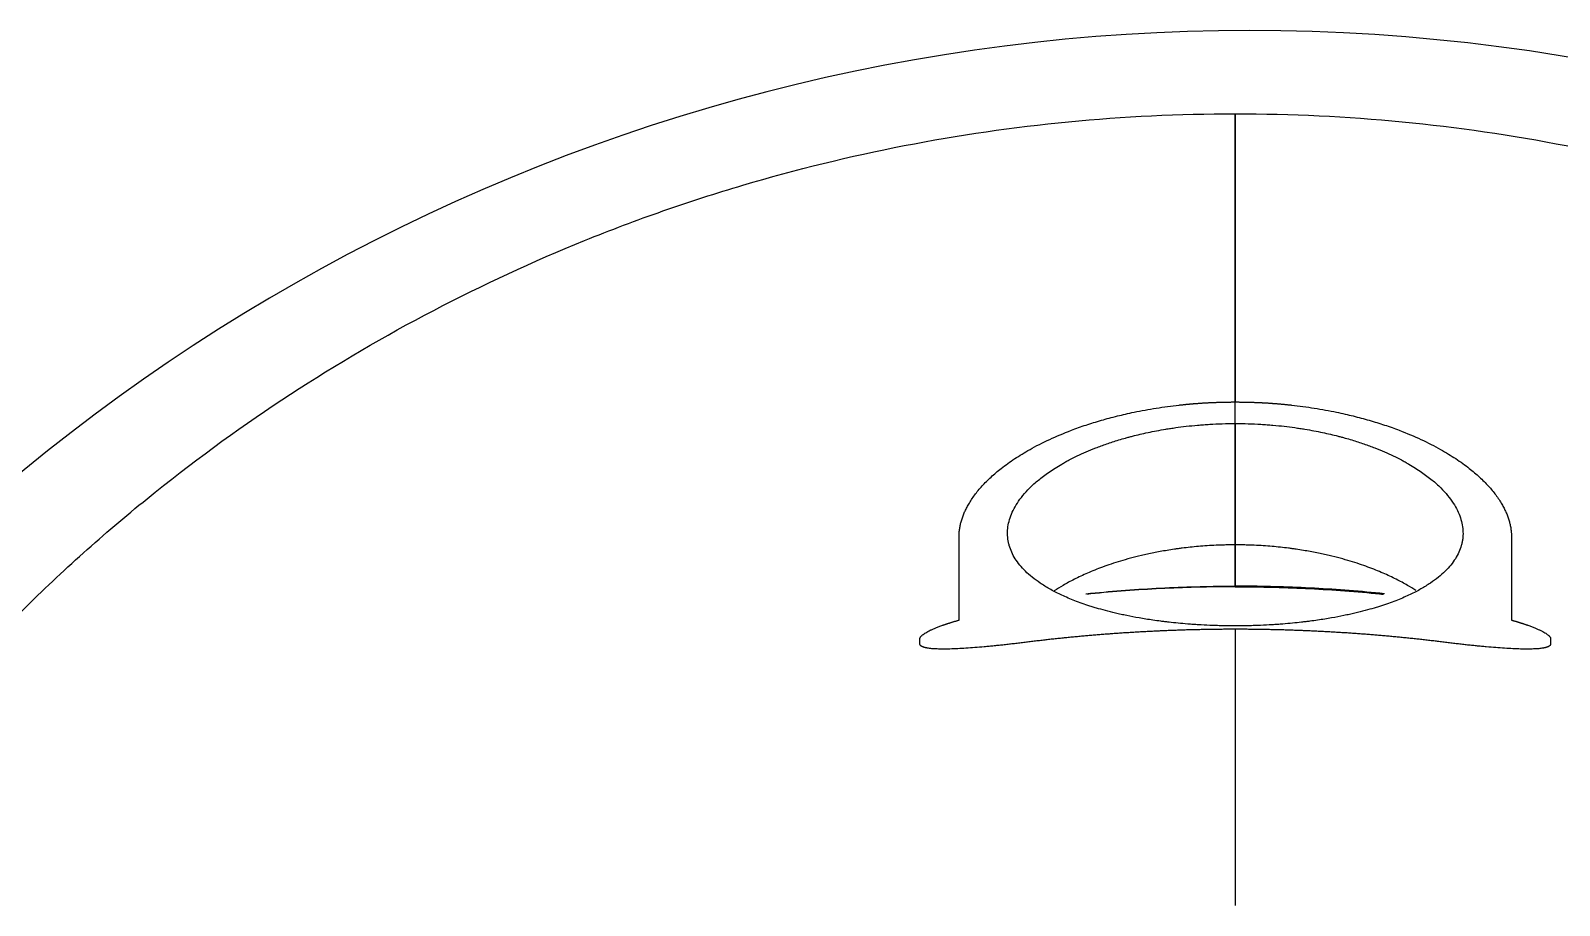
# Model space of a CAD drawing. Extents: x 1488 to 2842, y 0 to 992.
# Drawn here: x 1785.1 to 1806.92, y 889.15 to 901.63 of the extents above; entities that cross this region are included whole.
import ezdxf

# ---------------------------------------------------------------- set-up
doc = ezdxf.new("R2010")
doc.units = 0
doc.header["$LTSCALE"] = 10
doc.header["$MEASUREMENT"] = 0
doc.layers.add('1', color=7, linetype='CONTINUOUS')

msp = doc.modelspace()

# ---------------------------------------------------------------- linework, layer by layer
at = {"layer": '1', "color": 7, "linetype": 'Continuous', "lineweight": -3}
for p, q in [((1802.29, 896.026), (1802.29, 894.295)), ((1802.29, 894.295), (1802.29, 896.026)), ((1802.29, 894.295), (1802.29, 896.026)), ((1802.29, 893.697), (1802.29, 894.295)), ((1802.29, 894.295), (1802.29, 893.697)), ((1802.29, 894.295), (1802.29, 893.697))]:
    msp.add_line(p, q, dxfattribs=at)
for start, end in [(90, 205.0756), (332.6724, 90)]:
    msp.add_arc((1802.49, 874.134), 27.5, start, end, dxfattribs=at)
for points, knots in [([(1777.792, 876.419), (1777.799, 877.218), (1777.894, 878.807), (1778.146, 880.381), (1778.332, 881.261), (1778.353, 881.359), (1778.397, 881.554), (1778.465, 881.845), (1778.537, 882.135), (1778.69, 882.711), (1778.8, 883.092), (1779.16, 884.223), (1779.435, 884.962), (1780.058, 886.411), (1780.406, 887.122), (1780.981, 888.165), (1781.182, 888.509), (1781.498, 889.02), (1781.605, 889.188), (1781.823, 889.522), (1781.933, 889.687), (1782.496, 890.505), (1782.976, 891.133), (1783.993, 892.339), (1784.531, 892.917), (1785.38, 893.745), (1785.815, 894.15), (1786.267, 894.54), (1786.572, 894.796), (1786.726, 894.923), (1787.506, 895.548), (1788.15, 896.014), (1789.475, 896.878), (1790.155, 897.276), (1791.554, 898.007), (1792.271, 898.339), (1793.375, 898.787), (1793.748, 898.928), (1794.503, 899.192), (1794.883, 899.314), (1796.025, 899.653), (1796.793, 899.841), (1798.342, 900.142), (1799.123, 900.256), (1800.697, 900.408), (1801.49, 900.446), (1802.29, 900.446)], [0, 0, 0, 0, 0.0625, 0.125, 0.125, 0.132812, 0.132812, 0.140625, 0.15625, 0.15625, 0.1875, 0.1875, 0.25, 0.25, 0.3125, 0.3125, 0.34375, 0.34375, 0.359375, 0.359375, 0.375, 0.375, 0.4375, 0.4375, 0.5, 0.5, 0.53125, 0.546875, 0.546875, 0.5625, 0.5625, 0.625, 0.625, 0.6875, 0.6875, 0.75, 0.75, 0.78125, 0.78125, 0.8125, 0.8125, 0.875, 0.875, 0.9375, 0.9375, 1, 1, 1, 1]), ([(1777.792, 876.419), (1777.799, 877.218), (1777.894, 878.807), (1778.146, 880.381), (1778.332, 881.261), (1778.353, 881.359), (1778.397, 881.554), (1778.465, 881.845), (1778.537, 882.135), (1778.69, 882.711), (1778.8, 883.092), (1779.16, 884.223), (1779.435, 884.962), (1780.058, 886.411), (1780.406, 887.122), (1780.981, 888.165), (1781.182, 888.509), (1781.498, 889.02), (1781.605, 889.188), (1781.823, 889.522), (1781.933, 889.687), (1782.496, 890.505), (1782.976, 891.133), (1783.993, 892.339), (1784.531, 892.917), (1785.38, 893.745), (1785.815, 894.15), (1786.267, 894.54), (1786.572, 894.796), (1786.726, 894.923), (1787.506, 895.548), (1788.15, 896.014), (1789.475, 896.878), (1790.155, 897.276), (1791.554, 898.007), (1792.271, 898.339), (1793.375, 898.787), (1793.748, 898.928), (1794.503, 899.192), (1794.883, 899.314), (1796.025, 899.653), (1796.793, 899.841), (1798.342, 900.142), (1799.123, 900.256), (1800.697, 900.408), (1801.49, 900.446), (1802.29, 900.446)], [0, 0, 0, 0, 0.0625, 0.125, 0.125, 0.132812, 0.132812, 0.140625, 0.15625, 0.15625, 0.1875, 0.1875, 0.25, 0.25, 0.3125, 0.3125, 0.34375, 0.34375, 0.359375, 0.359375, 0.375, 0.375, 0.4375, 0.4375, 0.5, 0.5, 0.53125, 0.546875, 0.546875, 0.5625, 0.5625, 0.625, 0.625, 0.6875, 0.6875, 0.75, 0.75, 0.78125, 0.78125, 0.8125, 0.8125, 0.875, 0.875, 0.9375, 0.9375, 1, 1, 1, 1]), ([(1802.29, 900.446), (1803.09, 900.446), (1803.884, 900.408), (1805.458, 900.256), (1806.239, 900.142), (1807.788, 899.841), (1808.556, 899.653), (1809.698, 899.314), (1810.077, 899.192), (1810.833, 898.928), (1811.205, 898.787), (1812.31, 898.339), (1813.027, 898.007), (1814.426, 897.276), (1815.106, 896.878), (1816.431, 896.014), (1817.074, 895.548), (1817.855, 894.923), (1818.009, 894.796), (1818.314, 894.54), (1818.766, 894.15), (1819.201, 893.745), (1820.05, 892.917), (1820.588, 892.339), (1821.605, 891.133), (1822.084, 890.505), (1822.648, 889.687), (1822.758, 889.522), (1822.976, 889.188), (1823.083, 889.02), (1823.399, 888.509), (1823.6, 888.165), (1824.175, 887.122), (1824.523, 886.411), (1825.146, 884.962), (1825.421, 884.223), (1825.781, 883.092), (1825.891, 882.711), (1826.044, 882.135), (1826.116, 881.845), (1826.184, 881.554), (1826.228, 881.359), (1826.249, 881.261), (1826.435, 880.381), (1826.687, 878.807), (1826.782, 877.218), (1826.789, 876.419)], [0, 0, 0, 0, 0.0625, 0.0625, 0.125, 0.125, 0.1875, 0.1875, 0.21875, 0.21875, 0.25, 0.25, 0.3125, 0.3125, 0.375, 0.375, 0.4375, 0.4375, 0.453125, 0.453125, 0.46875, 0.5, 0.5, 0.5625, 0.5625, 0.625, 0.625, 0.640625, 0.640625, 0.65625, 0.65625, 0.6875, 0.6875, 0.75, 0.75, 0.8125, 0.8125, 0.84375, 0.84375, 0.859375, 0.867188, 0.867188, 0.875, 0.875, 0.9375, 1, 1, 1, 1]), ([(1798.349, 894.405), (1798.349, 894.414), (1798.349, 894.432), (1798.351, 894.46), (1798.353, 894.487), (1798.357, 894.515), (1798.361, 894.542), (1798.366, 894.57), (1798.372, 894.598), (1798.38, 894.625), (1798.388, 894.653), (1798.397, 894.681), (1798.407, 894.709), (1798.418, 894.736), (1798.429, 894.764), (1798.442, 894.792), (1798.456, 894.82), (1798.471, 894.848), (1798.506, 894.91), (1798.568, 895.005), (1798.674, 895.134), (1798.801, 895.261), (1798.953, 895.391), (1799.135, 895.522), (1799.361, 895.66), (1799.625, 895.796), (1799.899, 895.912), (1800.153, 896.004), (1800.372, 896.072), (1800.6, 896.133), (1800.811, 896.182), (1800.999, 896.219), (1801.159, 896.246), (1801.321, 896.27), (1801.438, 896.284), (1801.506, 896.292), (1801.523, 896.294), (1801.541, 896.295), (1801.558, 896.297), (1801.575, 896.299), (1801.592, 896.301), (1801.61, 896.302), (1801.627, 896.304), (1801.644, 896.305), (1801.662, 896.307), (1801.679, 896.308), (1801.696, 896.31), (1801.713, 896.311), (1801.731, 896.312), (1801.748, 896.314), (1801.766, 896.315), (1801.783, 896.316), (1801.8, 896.317), (1801.818, 896.319), (1801.835, 896.32), (1801.852, 896.321), (1801.87, 896.322), (1801.887, 896.323), (1801.905, 896.324), (1801.922, 896.325), (1801.94, 896.325), (1801.957, 896.326), (1801.975, 896.327), (1801.992, 896.328), (1802.009, 896.328), (1802.027, 896.329), (1802.044, 896.33), (1802.062, 896.33), (1802.079, 896.331), (1802.097, 896.331), (1802.115, 896.332), (1802.132, 896.332), (1802.15, 896.332), (1802.167, 896.333), (1802.185, 896.333), (1802.202, 896.333), (1802.22, 896.333), (1802.238, 896.334), (1802.255, 896.334), (1802.273, 896.334), (1802.285, 896.334), (1802.29, 896.334)], [0, 0, 0, 0, 0.015155, 0.030245, 0.04527, 0.060231, 0.075127, 0.08996, 0.104729, 0.119435, 0.134078, 0.148659, 0.163178, 0.177636, 0.192032, 0.206368, 0.220642, 0.234857, 0.249013, 0.314678, 0.377934, 0.438829, 0.497416, 0.561943, 0.622586, 0.68793, 0.747577, 0.78256, 0.815083, 0.845284, 0.873339, 0.890383, 0.906544, 0.921909, 0.936579, 0.938071, 0.939555, 0.941032, 0.942502, 0.943965, 0.945421, 0.94687, 0.948313, 0.94975, 0.95118, 0.952604, 0.954023, 0.955435, 0.956842, 0.958244, 0.959641, 0.961032, 0.962418, 0.9638, 0.965177, 0.96655, 0.967919, 0.969284, 0.970644, 0.972002, 0.973355, 0.974706, 0.976053, 0.977398, 0.978739, 0.980079, 0.981416, 0.982751, 0.984083, 0.985415, 0.986744, 0.988073, 0.9894, 0.990726, 0.992052, 0.993376, 0.994701, 0.996026, 0.99735, 0.998675, 1, 1, 1, 1]), ([(1798.349, 894.405), (1798.349, 894.414), (1798.349, 894.432), (1798.351, 894.46), (1798.353, 894.487), (1798.357, 894.515), (1798.361, 894.542), (1798.366, 894.57), (1798.372, 894.598), (1798.38, 894.625), (1798.388, 894.653), (1798.397, 894.681), (1798.407, 894.709), (1798.418, 894.736), (1798.429, 894.764), (1798.442, 894.792), (1798.456, 894.82), (1798.471, 894.848), (1798.506, 894.91), (1798.568, 895.005), (1798.674, 895.134), (1798.801, 895.261), (1798.953, 895.391), (1799.135, 895.522), (1799.361, 895.66), (1799.625, 895.796), (1799.899, 895.912), (1800.153, 896.004), (1800.372, 896.072), (1800.6, 896.133), (1800.811, 896.182), (1800.999, 896.219), (1801.159, 896.246), (1801.321, 896.27), (1801.438, 896.284), (1801.506, 896.292), (1801.523, 896.294), (1801.541, 896.295), (1801.558, 896.297), (1801.575, 896.299), (1801.592, 896.301), (1801.61, 896.302), (1801.627, 896.304), (1801.644, 896.305), (1801.662, 896.307), (1801.679, 896.308), (1801.696, 896.31), (1801.713, 896.311), (1801.731, 896.312), (1801.748, 896.314), (1801.766, 896.315), (1801.783, 896.316), (1801.8, 896.317), (1801.818, 896.319), (1801.835, 896.32), (1801.852, 896.321), (1801.87, 896.322), (1801.887, 896.323), (1801.905, 896.324), (1801.922, 896.325), (1801.94, 896.325), (1801.957, 896.326), (1801.975, 896.327), (1801.992, 896.328), (1802.009, 896.328), (1802.027, 896.329), (1802.044, 896.33), (1802.062, 896.33), (1802.079, 896.331), (1802.097, 896.331), (1802.115, 896.332), (1802.132, 896.332), (1802.15, 896.332), (1802.167, 896.333), (1802.185, 896.333), (1802.202, 896.333), (1802.22, 896.333), (1802.238, 896.334), (1802.255, 896.334), (1802.273, 896.334), (1802.285, 896.334), (1802.29, 896.334)], [0, 0, 0, 0, 0.015155, 0.030245, 0.04527, 0.060231, 0.075127, 0.08996, 0.104729, 0.119435, 0.134078, 0.148659, 0.163178, 0.177636, 0.192032, 0.206368, 0.220642, 0.234857, 0.249013, 0.314678, 0.377934, 0.438829, 0.497416, 0.561943, 0.622586, 0.68793, 0.747577, 0.78256, 0.815083, 0.845284, 0.873339, 0.890383, 0.906544, 0.921909, 0.936579, 0.938071, 0.939555, 0.941032, 0.942502, 0.943965, 0.945421, 0.94687, 0.948313, 0.94975, 0.95118, 0.952604, 0.954023, 0.955435, 0.956842, 0.958244, 0.959641, 0.961032, 0.962418, 0.9638, 0.965177, 0.96655, 0.967919, 0.969284, 0.970644, 0.972002, 0.973355, 0.974706, 0.976053, 0.977398, 0.978739, 0.980079, 0.981416, 0.982751, 0.984083, 0.985415, 0.986744, 0.988073, 0.9894, 0.990726, 0.992052, 0.993376, 0.994701, 0.996026, 0.99735, 0.998675, 1, 1, 1, 1]), ([(1802.29, 896.334), (1802.296, 896.334), (1802.308, 896.334), (1802.326, 896.334), (1802.343, 896.334), (1802.361, 896.333), (1802.378, 896.333), (1802.396, 896.333), (1802.414, 896.333), (1802.431, 896.332), (1802.449, 896.332), (1802.466, 896.332), (1802.484, 896.331), (1802.501, 896.331), (1802.519, 896.33), (1802.536, 896.33), (1802.554, 896.329), (1802.571, 896.328), (1802.589, 896.328), (1802.606, 896.327), (1802.624, 896.326), (1802.641, 896.325), (1802.659, 896.325), (1802.676, 896.324), (1802.694, 896.323), (1802.711, 896.322), (1802.728, 896.321), (1802.746, 896.32), (1802.763, 896.319), (1802.781, 896.317), (1802.798, 896.316), (1802.815, 896.315), (1802.833, 896.314), (1802.85, 896.312), (1802.867, 896.311), (1802.885, 896.31), (1802.902, 896.308), (1802.919, 896.307), (1802.937, 896.305), (1802.954, 896.304), (1802.971, 896.302), (1802.988, 896.301), (1803.006, 896.299), (1803.023, 896.297), (1803.04, 896.295), (1803.057, 896.294), (1803.075, 896.292), (1803.142, 896.284), (1803.26, 896.27), (1803.422, 896.246), (1803.582, 896.219), (1803.77, 896.182), (1803.981, 896.133), (1804.209, 896.072), (1804.428, 896.004), (1804.682, 895.912), (1804.956, 895.796), (1805.219, 895.66), (1805.446, 895.522), (1805.628, 895.391), (1805.78, 895.261), (1805.906, 895.134), (1806.013, 895.005), (1806.075, 894.91), (1806.11, 894.848), (1806.125, 894.82), (1806.139, 894.792), (1806.151, 894.764), (1806.163, 894.736), (1806.174, 894.709), (1806.184, 894.681), (1806.193, 894.653), (1806.201, 894.625), (1806.208, 894.598), (1806.215, 894.57), (1806.22, 894.542), (1806.224, 894.515), (1806.228, 894.487), (1806.23, 894.46), (1806.231, 894.432), (1806.232, 894.414), (1806.232, 894.405)], [0, 0, 0, 0, 0.001325, 0.00265, 0.003974, 0.005299, 0.006624, 0.007948, 0.009274, 0.0106, 0.011927, 0.013256, 0.014585, 0.015917, 0.017249, 0.018584, 0.019921, 0.021261, 0.022602, 0.023947, 0.025294, 0.026645, 0.027998, 0.029356, 0.030716, 0.032081, 0.03345, 0.034823, 0.0362, 0.037582, 0.038968, 0.040359, 0.041756, 0.043158, 0.044565, 0.045977, 0.047396, 0.04882, 0.05025, 0.051687, 0.05313, 0.054579, 0.056035, 0.057498, 0.058968, 0.060445, 0.061929, 0.063421, 0.078091, 0.093456, 0.109617, 0.126661, 0.154716, 0.184917, 0.21744, 0.252423, 0.31207, 0.377414, 0.438057, 0.502584, 0.561171, 0.622066, 0.685322, 0.750987, 0.765143, 0.779358, 0.793632, 0.807968, 0.822364, 0.836822, 0.851341, 0.865922, 0.880565, 0.895271, 0.91004, 0.924873, 0.939769, 0.95473, 0.969755, 0.984845, 1, 1, 1, 1]), ([(1802.29, 893.139), (1802.228, 893.139), (1802.166, 893.139), (1802.09, 893.141), (1802.075, 893.141), (1802.045, 893.142), (1802.03, 893.143), (1801.986, 893.144), (1801.957, 893.145), (1801.872, 893.149), (1801.818, 893.151), (1801.74, 893.156), (1801.714, 893.158), (1801.663, 893.161), (1801.638, 893.163), (1801.565, 893.169), (1801.519, 893.173), (1801.43, 893.182), (1801.387, 893.186), (1801.325, 893.193), (1801.305, 893.196), (1801.265, 893.2), (1801.246, 893.203), (1801.188, 893.21), (1801.152, 893.215), (1801.046, 893.231), (1800.98, 893.241), (1800.856, 893.263), (1800.797, 893.274), (1800.714, 893.292), (1800.687, 893.297), (1800.634, 893.309), (1800.608, 893.315), (1800.533, 893.333), (1800.485, 893.345), (1800.394, 893.369), (1800.351, 893.381), (1800.288, 893.4), (1800.267, 893.406), (1800.227, 893.418), (1800.208, 893.425), (1800.112, 893.456), (1800.042, 893.482), (1799.912, 893.533), (1799.852, 893.56), (1799.741, 893.613), (1799.689, 893.639), (1799.593, 893.694), (1799.549, 893.721), (1799.466, 893.777), (1799.428, 893.805), (1799.323, 893.89), (1799.264, 893.948), (1799.167, 894.067), (1799.129, 894.128), (1799.087, 894.221), (1799.069, 894.268), (1799.058, 894.316), (1799.051, 894.348), (1799.048, 894.365), (1799.038, 894.446), (1799.039, 894.512), (1799.064, 894.647), (1799.086, 894.716), (1799.155, 894.856), (1799.201, 894.927), (1799.29, 895.035), (1799.323, 895.072), (1799.397, 895.146), (1799.438, 895.183), (1799.529, 895.258), (1799.579, 895.295), (1799.689, 895.371), (1799.749, 895.41), (1799.832, 895.458), (1799.849, 895.468), (1799.884, 895.487), (1799.902, 895.497), (1799.957, 895.526), (1799.995, 895.545), (1800.116, 895.603), (1800.204, 895.641), (1800.35, 895.698), (1800.402, 895.717), (1800.51, 895.755), (1800.568, 895.773), (1800.659, 895.801), (1800.706, 895.815), (1800.756, 895.829), (1800.79, 895.838), (1800.807, 895.842), (1800.894, 895.865), (1800.967, 895.882), (1801.124, 895.915), (1801.208, 895.931), (1801.321, 895.95), (1801.344, 895.954), (1801.392, 895.961), (1801.416, 895.964), (1801.489, 895.975), (1801.54, 895.981), (1801.644, 895.993), (1801.697, 895.998), (1801.781, 896.006), (1801.809, 896.008), (1801.852, 896.011), (1801.867, 896.012), (1801.896, 896.014), (1801.911, 896.015), (1802.044, 896.023), (1802.165, 896.026), (1802.29, 896.026)], [0, 0, 0, 0, 0.007812, 0.007812, 0.009766, 0.009766, 0.011719, 0.011719, 0.015625, 0.015625, 0.023437, 0.023437, 0.027344, 0.027344, 0.03125, 0.03125, 0.039062, 0.039062, 0.046875, 0.046875, 0.050781, 0.050781, 0.054687, 0.054687, 0.0625, 0.0625, 0.078125, 0.078125, 0.09375, 0.09375, 0.101563, 0.101563, 0.109375, 0.109375, 0.125, 0.125, 0.140625, 0.140625, 0.148438, 0.148438, 0.15625, 0.15625, 0.1875, 0.1875, 0.21875, 0.21875, 0.25, 0.25, 0.28125, 0.28125, 0.3125, 0.3125, 0.375, 0.375, 0.4375, 0.4375, 0.46875, 0.484375, 0.484375, 0.5, 0.5, 0.5625, 0.5625, 0.625, 0.625, 0.6875, 0.6875, 0.71875, 0.71875, 0.75, 0.75, 0.78125, 0.78125, 0.8125, 0.8125, 0.820313, 0.820313, 0.828125, 0.828125, 0.84375, 0.84375, 0.875, 0.875, 0.890625, 0.890625, 0.90625, 0.90625, 0.914063, 0.917969, 0.917969, 0.921875, 0.921875, 0.9375, 0.9375, 0.953125, 0.953125, 0.957031, 0.957031, 0.960938, 0.960938, 0.96875, 0.96875, 0.976562, 0.976562, 0.980469, 0.980469, 0.982422, 0.982422, 0.984375, 0.984375, 1, 1, 1, 1]), ([(1802.29, 893.139), (1802.228, 893.139), (1802.166, 893.139), (1802.09, 893.141), (1802.075, 893.141), (1802.045, 893.142), (1802.03, 893.143), (1801.986, 893.144), (1801.957, 893.145), (1801.872, 893.149), (1801.818, 893.151), (1801.74, 893.156), (1801.714, 893.158), (1801.663, 893.161), (1801.638, 893.163), (1801.565, 893.169), (1801.519, 893.173), (1801.43, 893.182), (1801.387, 893.186), (1801.325, 893.193), (1801.305, 893.196), (1801.265, 893.2), (1801.246, 893.203), (1801.188, 893.21), (1801.152, 893.215), (1801.046, 893.231), (1800.98, 893.241), (1800.856, 893.263), (1800.797, 893.274), (1800.714, 893.292), (1800.687, 893.297), (1800.634, 893.309), (1800.608, 893.315), (1800.533, 893.333), (1800.485, 893.345), (1800.394, 893.369), (1800.351, 893.381), (1800.288, 893.4), (1800.267, 893.406), (1800.227, 893.418), (1800.208, 893.425), (1800.112, 893.456), (1800.042, 893.482), (1799.912, 893.533), (1799.852, 893.56), (1799.741, 893.613), (1799.689, 893.639), (1799.593, 893.694), (1799.549, 893.721), (1799.466, 893.777), (1799.428, 893.805), (1799.323, 893.89), (1799.264, 893.948), (1799.167, 894.067), (1799.129, 894.128), (1799.087, 894.221), (1799.069, 894.268), (1799.058, 894.316), (1799.051, 894.348), (1799.048, 894.365), (1799.038, 894.446), (1799.039, 894.512), (1799.064, 894.647), (1799.086, 894.716), (1799.155, 894.856), (1799.201, 894.927), (1799.29, 895.035), (1799.323, 895.072), (1799.397, 895.146), (1799.438, 895.183), (1799.529, 895.258), (1799.579, 895.295), (1799.689, 895.371), (1799.749, 895.41), (1799.832, 895.458), (1799.849, 895.468), (1799.884, 895.487), (1799.902, 895.497), (1799.957, 895.526), (1799.995, 895.545), (1800.116, 895.603), (1800.204, 895.641), (1800.35, 895.698), (1800.402, 895.717), (1800.51, 895.755), (1800.568, 895.773), (1800.659, 895.801), (1800.706, 895.815), (1800.756, 895.829), (1800.79, 895.838), (1800.807, 895.842), (1800.894, 895.865), (1800.967, 895.882), (1801.124, 895.915), (1801.208, 895.931), (1801.321, 895.95), (1801.344, 895.954), (1801.392, 895.961), (1801.416, 895.964), (1801.489, 895.975), (1801.54, 895.981), (1801.644, 895.993), (1801.697, 895.998), (1801.781, 896.006), (1801.809, 896.008), (1801.852, 896.011), (1801.867, 896.012), (1801.896, 896.014), (1801.911, 896.015), (1802.044, 896.023), (1802.165, 896.026), (1802.29, 896.026)], [0, 0, 0, 0, 0.007812, 0.007812, 0.009766, 0.009766, 0.011719, 0.011719, 0.015625, 0.015625, 0.023437, 0.023437, 0.027344, 0.027344, 0.03125, 0.03125, 0.039062, 0.039062, 0.046875, 0.046875, 0.050781, 0.050781, 0.054687, 0.054687, 0.0625, 0.0625, 0.078125, 0.078125, 0.09375, 0.09375, 0.101563, 0.101563, 0.109375, 0.109375, 0.125, 0.125, 0.140625, 0.140625, 0.148438, 0.148438, 0.15625, 0.15625, 0.1875, 0.1875, 0.21875, 0.21875, 0.25, 0.25, 0.28125, 0.28125, 0.3125, 0.3125, 0.375, 0.375, 0.4375, 0.4375, 0.46875, 0.484375, 0.484375, 0.5, 0.5, 0.5625, 0.5625, 0.625, 0.625, 0.6875, 0.6875, 0.71875, 0.71875, 0.75, 0.75, 0.78125, 0.78125, 0.8125, 0.8125, 0.820313, 0.820313, 0.828125, 0.828125, 0.84375, 0.84375, 0.875, 0.875, 0.890625, 0.890625, 0.90625, 0.90625, 0.914063, 0.917969, 0.917969, 0.921875, 0.921875, 0.9375, 0.9375, 0.953125, 0.953125, 0.957031, 0.957031, 0.960938, 0.960938, 0.96875, 0.96875, 0.976562, 0.976562, 0.980469, 0.980469, 0.982422, 0.982422, 0.984375, 0.984375, 1, 1, 1, 1]), ([(1802.29, 896.026), (1802.416, 896.026), (1802.537, 896.023), (1802.67, 896.015), (1802.685, 896.014), (1802.714, 896.012), (1802.729, 896.011), (1802.772, 896.008), (1802.8, 896.006), (1802.884, 895.998), (1802.937, 895.993), (1803.041, 895.981), (1803.092, 895.975), (1803.165, 895.964), (1803.189, 895.961), (1803.236, 895.954), (1803.259, 895.95), (1803.373, 895.931), (1803.456, 895.915), (1803.614, 895.882), (1803.687, 895.865), (1803.774, 895.842), (1803.791, 895.838), (1803.825, 895.829), (1803.874, 895.815), (1803.922, 895.801), (1804.013, 895.773), (1804.071, 895.755), (1804.179, 895.717), (1804.231, 895.698), (1804.377, 895.641), (1804.465, 895.603), (1804.585, 895.545), (1804.624, 895.526), (1804.679, 895.497), (1804.696, 895.487), (1804.731, 895.468), (1804.749, 895.458), (1804.832, 895.41), (1804.892, 895.371), (1805.002, 895.295), (1805.052, 895.258), (1805.143, 895.183), (1805.184, 895.146), (1805.258, 895.072), (1805.291, 895.035), (1805.38, 894.927), (1805.426, 894.856), (1805.494, 894.716), (1805.517, 894.647), (1805.541, 894.512), (1805.543, 894.446), (1805.533, 894.365), (1805.53, 894.348), (1805.523, 894.316), (1805.511, 894.268), (1805.494, 894.221), (1805.452, 894.128), (1805.414, 894.067), (1805.317, 893.948), (1805.258, 893.89), (1805.153, 893.805), (1805.115, 893.777), (1805.032, 893.721), (1804.988, 893.694), (1804.892, 893.639), (1804.84, 893.613), (1804.729, 893.56), (1804.669, 893.533), (1804.539, 893.482), (1804.469, 893.456), (1804.373, 893.425), (1804.353, 893.418), (1804.313, 893.406), (1804.293, 893.4), (1804.23, 893.381), (1804.187, 893.369), (1804.096, 893.345), (1804.048, 893.333), (1803.973, 893.315), (1803.947, 893.309), (1803.894, 893.297), (1803.867, 893.292), (1803.783, 893.274), (1803.725, 893.263), (1803.601, 893.241), (1803.535, 893.231), (1803.429, 893.215), (1803.392, 893.21), (1803.335, 893.203), (1803.316, 893.2), (1803.276, 893.196), (1803.256, 893.193), (1803.194, 893.186), (1803.151, 893.182), (1803.062, 893.173), (1803.016, 893.169), (1802.943, 893.163), (1802.918, 893.161), (1802.867, 893.158), (1802.841, 893.156), (1802.763, 893.151), (1802.708, 893.149), (1802.624, 893.145), (1802.595, 893.144), (1802.551, 893.143), (1802.536, 893.142), (1802.506, 893.141), (1802.49, 893.141), (1802.414, 893.139), (1802.353, 893.139), (1802.29, 893.139)], [0, 0, 0, 0, 0.015625, 0.015625, 0.017578, 0.017578, 0.019531, 0.019531, 0.023438, 0.023438, 0.03125, 0.03125, 0.039062, 0.039062, 0.042969, 0.042969, 0.046875, 0.046875, 0.0625, 0.0625, 0.078125, 0.078125, 0.082031, 0.082031, 0.085937, 0.09375, 0.09375, 0.109375, 0.109375, 0.125, 0.125, 0.15625, 0.15625, 0.171875, 0.171875, 0.179687, 0.179687, 0.1875, 0.1875, 0.21875, 0.21875, 0.25, 0.25, 0.28125, 0.28125, 0.3125, 0.3125, 0.375, 0.375, 0.4375, 0.4375, 0.5, 0.5, 0.515625, 0.515625, 0.53125, 0.5625, 0.5625, 0.625, 0.625, 0.6875, 0.6875, 0.71875, 0.71875, 0.75, 0.75, 0.78125, 0.78125, 0.8125, 0.8125, 0.84375, 0.84375, 0.851562, 0.851562, 0.859375, 0.859375, 0.875, 0.875, 0.890625, 0.890625, 0.898437, 0.898437, 0.90625, 0.90625, 0.921875, 0.921875, 0.9375, 0.9375, 0.945313, 0.945313, 0.949219, 0.949219, 0.953125, 0.953125, 0.960938, 0.960938, 0.96875, 0.96875, 0.972656, 0.972656, 0.976563, 0.976563, 0.984375, 0.984375, 0.988281, 0.988281, 0.990234, 0.990234, 0.992188, 0.992188, 1, 1, 1, 1]), ([(1802.29, 894.295), (1802.245, 894.295), (1802.177, 894.294), (1802.109, 894.292), (1802.065, 894.291), (1802.042, 894.29), (1801.931, 894.285), (1801.847, 894.279), (1801.685, 894.265), (1801.607, 894.257), (1801.513, 894.245), (1801.495, 894.243), (1801.458, 894.238), (1801.44, 894.235), (1801.387, 894.227), (1801.352, 894.222), (1801.251, 894.205), (1801.188, 894.194), (1801.096, 894.175), (1801.066, 894.169), (1801.008, 894.156), (1800.98, 894.15), (1800.897, 894.131), (1800.845, 894.117), (1800.745, 894.09), (1800.697, 894.077), (1800.56, 894.035), (1800.477, 894.007), (1800.359, 893.964), (1800.322, 893.95), (1800.25, 893.921), (1800.215, 893.906), (1800.115, 893.863), (1800.053, 893.834), (1799.966, 893.79), (1799.938, 893.775), (1799.884, 893.746), (1799.858, 893.732), (1799.788, 893.691), (1799.747, 893.666), (1799.708, 893.64)], [0, 0, 0, 0, 0.028138, 0.042207, 0.042207, 0.056276, 0.056276, 0.112552, 0.112552, 0.168829, 0.168829, 0.182898, 0.182898, 0.196967, 0.196967, 0.225105, 0.225105, 0.281381, 0.281381, 0.309519, 0.309519, 0.337657, 0.337657, 0.393934, 0.393934, 0.45021, 0.45021, 0.562762, 0.562762, 0.619038, 0.619038, 0.675315, 0.675315, 0.787867, 0.787867, 0.844143, 0.844143, 0.90042, 0.90042, 1, 1, 1, 1]), ([(1802.29, 894.295), (1802.245, 894.295), (1802.177, 894.294), (1802.109, 894.292), (1802.065, 894.291), (1802.042, 894.29), (1801.931, 894.285), (1801.847, 894.279), (1801.685, 894.265), (1801.607, 894.257), (1801.513, 894.245), (1801.495, 894.243), (1801.458, 894.238), (1801.44, 894.235), (1801.387, 894.227), (1801.352, 894.222), (1801.251, 894.205), (1801.188, 894.194), (1801.096, 894.175), (1801.066, 894.169), (1801.008, 894.156), (1800.98, 894.15), (1800.897, 894.131), (1800.845, 894.117), (1800.745, 894.09), (1800.697, 894.077), (1800.56, 894.035), (1800.477, 894.007), (1800.359, 893.964), (1800.322, 893.95), (1800.25, 893.921), (1800.215, 893.906), (1800.115, 893.863), (1800.053, 893.834), (1799.966, 893.79), (1799.938, 893.775), (1799.884, 893.746), (1799.858, 893.732), (1799.788, 893.691), (1799.747, 893.666), (1799.708, 893.64)], [0, 0, 0, 0, 0.028138, 0.042207, 0.042207, 0.056276, 0.056276, 0.112552, 0.112552, 0.168829, 0.168829, 0.182898, 0.182898, 0.196967, 0.196967, 0.225105, 0.225105, 0.281381, 0.281381, 0.309519, 0.309519, 0.337657, 0.337657, 0.393934, 0.393934, 0.45021, 0.45021, 0.562762, 0.562762, 0.619038, 0.619038, 0.675315, 0.675315, 0.787867, 0.787867, 0.844143, 0.844143, 0.90042, 0.90042, 1, 1, 1, 1]), ([(1804.865, 893.646), (1804.828, 893.669), (1804.789, 893.693), (1804.723, 893.732), (1804.697, 893.746), (1804.643, 893.775), (1804.615, 893.79), (1804.528, 893.834), (1804.466, 893.863), (1804.366, 893.906), (1804.331, 893.921), (1804.259, 893.95), (1804.221, 893.964), (1804.104, 894.007), (1804.021, 894.035), (1803.883, 894.077), (1803.836, 894.09), (1803.736, 894.117), (1803.684, 894.131), (1803.601, 894.15), (1803.573, 894.156), (1803.515, 894.169), (1803.485, 894.175), (1803.393, 894.194), (1803.329, 894.205), (1803.228, 894.222), (1803.194, 894.227), (1803.141, 894.235), (1803.123, 894.238), (1803.086, 894.243), (1803.067, 894.245), (1802.974, 894.257), (1802.896, 894.265), (1802.734, 894.279), (1802.649, 894.285), (1802.539, 894.29), (1802.516, 894.291), (1802.472, 894.292), (1802.404, 894.294), (1802.336, 894.295), (1802.29, 894.295)], [0, 0, 0, 0, 0.093382, 0.093382, 0.150045, 0.150045, 0.206709, 0.206709, 0.320036, 0.320036, 0.3767, 0.3767, 0.433363, 0.433363, 0.546691, 0.546691, 0.603354, 0.603354, 0.660018, 0.660018, 0.68835, 0.68835, 0.716682, 0.716682, 0.773345, 0.773345, 0.801677, 0.801677, 0.815843, 0.815843, 0.830009, 0.830009, 0.886673, 0.886673, 0.943336, 0.943336, 0.957502, 0.957502, 0.971668, 1, 1, 1, 1]), ([(1800.16, 893.597), (1800.203, 893.601), (1800.247, 893.606), (1800.622, 893.642), (1800.954, 893.666), (1801.454, 893.69), (1801.705, 893.699), (1801.997, 893.704), (1802.144, 893.705), (1802.217, 893.705), (1802.254, 893.705), (1802.272, 893.705), (1802.28, 893.705), (1802.285, 893.705), (1802.288, 893.705), (1802.29, 893.705)], [0, 0, 0, 0, 0.061473, 0.061473, 0.530737, 0.530737, 0.765368, 0.882684, 0.941342, 0.970671, 0.985336, 0.992668, 0.996334, 0.996334, 1, 1, 1, 1]), ([(1800.16, 893.597), (1800.203, 893.601), (1800.247, 893.606), (1800.622, 893.642), (1800.954, 893.666), (1801.454, 893.69), (1801.705, 893.699), (1801.997, 893.704), (1802.144, 893.705), (1802.217, 893.705), (1802.254, 893.705), (1802.272, 893.705), (1802.28, 893.705), (1802.285, 893.705), (1802.288, 893.705), (1802.29, 893.705)], [0, 0, 0, 0, 0.061473, 0.061473, 0.530737, 0.530737, 0.765368, 0.882684, 0.941342, 0.970671, 0.985336, 0.992668, 0.996334, 0.996334, 1, 1, 1, 1]), ([(1802.29, 893.697), (1802.285, 893.697), (1802.28, 893.697), (1802.269, 893.697), (1802.254, 893.697), (1802.217, 893.697), (1802.144, 893.697), (1801.997, 893.696), (1801.705, 893.69), (1801.12, 893.67), (1800.622, 893.634), (1800.251, 893.598), (1800.212, 893.594), (1800.173, 893.59)], [0, 0, 0, 0, 0.007377, 0.007377, 0.014754, 0.029509, 0.059018, 0.118036, 0.236072, 0.472144, 0.944287, 0.944287, 1, 1, 1, 1]), ([(1802.29, 893.697), (1802.285, 893.697), (1802.28, 893.697), (1802.269, 893.697), (1802.254, 893.697), (1802.217, 893.697), (1802.144, 893.697), (1801.997, 893.696), (1801.705, 893.69), (1801.12, 893.67), (1800.622, 893.634), (1800.251, 893.598), (1800.212, 893.594), (1800.173, 893.59)], [0, 0, 0, 0, 0.007377, 0.007377, 0.014754, 0.029509, 0.059018, 0.118036, 0.236072, 0.472144, 0.944287, 0.944287, 1, 1, 1, 1]), ([(1804.419, 893.597), (1804.376, 893.601), (1804.333, 893.606), (1803.959, 893.642), (1803.627, 893.666), (1803.127, 893.69), (1802.876, 893.699), (1802.584, 893.704), (1802.437, 893.705), (1802.364, 893.705), (1802.327, 893.705), (1802.309, 893.705), (1802.301, 893.705), (1802.296, 893.705), (1802.293, 893.705), (1802.29, 893.705)], [0, 0, 0, 0, 0.060592, 0.060592, 0.530296, 0.530296, 0.765148, 0.882574, 0.941287, 0.970644, 0.985322, 0.992661, 0.99633, 0.99633, 1, 1, 1, 1]), ([(1802.29, 893.697), (1802.296, 893.697), (1802.301, 893.697), (1802.311, 893.697), (1802.327, 893.697), (1802.364, 893.697), (1802.437, 893.697), (1802.584, 893.696), (1802.876, 893.69), (1803.461, 893.67), (1803.959, 893.634), (1804.329, 893.598), (1804.367, 893.594), (1804.405, 893.59)], [0, 0, 0, 0, 0.007388, 0.007388, 0.014775, 0.029551, 0.059102, 0.118203, 0.236407, 0.472813, 0.945627, 0.945627, 1, 1, 1, 1]), ([(1797.791, 892.956), (1797.791, 892.957), (1797.791, 892.961), (1797.793, 892.967), (1797.795, 892.972), (1797.798, 892.978), (1797.802, 892.985), (1797.808, 892.991), (1797.814, 892.997), (1797.821, 893.004), (1797.832, 893.013), (1797.849, 893.026), (1797.874, 893.042), (1797.904, 893.058), (1797.938, 893.076), (1797.976, 893.093), (1798.018, 893.111), (1798.064, 893.129), (1798.101, 893.143), (1798.127, 893.152), (1798.139, 893.156), (1798.152, 893.161), (1798.165, 893.165), (1798.178, 893.169), (1798.191, 893.174), (1798.205, 893.178), (1798.218, 893.182), (1798.232, 893.187), (1798.246, 893.191), (1798.26, 893.195), (1798.275, 893.2), (1798.289, 893.204), (1798.304, 893.208), (1798.319, 893.213), (1798.334, 893.217), (1798.344, 893.22), (1798.349, 893.221)], [0, 0, 0, 0, 0.02788, 0.055735, 0.083583, 0.111438, 0.139318, 0.167238, 0.195215, 0.223263, 0.251399, 0.313634, 0.375764, 0.437954, 0.500373, 0.56309, 0.625584, 0.688022, 0.750569, 0.76536, 0.780126, 0.794867, 0.809588, 0.824289, 0.838973, 0.853642, 0.868298, 0.882944, 0.897582, 0.912213, 0.926841, 0.941467, 0.956094, 0.970724, 0.985358, 1, 1, 1, 1]), ([(1797.791, 892.956), (1797.791, 892.957), (1797.791, 892.961), (1797.793, 892.967), (1797.795, 892.972), (1797.798, 892.978), (1797.802, 892.985), (1797.808, 892.991), (1797.814, 892.997), (1797.821, 893.004), (1797.832, 893.013), (1797.849, 893.026), (1797.874, 893.042), (1797.904, 893.058), (1797.938, 893.076), (1797.976, 893.093), (1798.018, 893.111), (1798.064, 893.129), (1798.101, 893.143), (1798.127, 893.152), (1798.139, 893.156), (1798.152, 893.161), (1798.165, 893.165), (1798.178, 893.169), (1798.191, 893.174), (1798.205, 893.178), (1798.218, 893.182), (1798.232, 893.187), (1798.246, 893.191), (1798.26, 893.195), (1798.275, 893.2), (1798.289, 893.204), (1798.304, 893.208), (1798.319, 893.213), (1798.334, 893.217), (1798.344, 893.22), (1798.349, 893.221)], [0, 0, 0, 0, 0.02788, 0.055735, 0.083583, 0.111438, 0.139318, 0.167238, 0.195215, 0.223263, 0.251399, 0.313634, 0.375764, 0.437954, 0.500373, 0.56309, 0.625584, 0.688022, 0.750569, 0.76536, 0.780126, 0.794867, 0.809588, 0.824289, 0.838973, 0.853642, 0.868298, 0.882944, 0.897582, 0.912213, 0.926841, 0.941467, 0.956094, 0.970724, 0.985358, 1, 1, 1, 1]), ([(1806.232, 893.221), (1806.237, 893.22), (1806.247, 893.217), (1806.262, 893.213), (1806.277, 893.208), (1806.292, 893.204), (1806.306, 893.2), (1806.321, 893.195), (1806.335, 893.191), (1806.349, 893.187), (1806.363, 893.182), (1806.376, 893.178), (1806.39, 893.174), (1806.403, 893.169), (1806.416, 893.165), (1806.429, 893.161), (1806.442, 893.156), (1806.454, 893.152), (1806.48, 893.143), (1806.517, 893.129), (1806.563, 893.111), (1806.605, 893.093), (1806.643, 893.076), (1806.677, 893.058), (1806.707, 893.042), (1806.732, 893.026), (1806.749, 893.013), (1806.76, 893.004), (1806.767, 892.997), (1806.773, 892.991), (1806.778, 892.985), (1806.783, 892.978), (1806.786, 892.972), (1806.788, 892.967), (1806.79, 892.961), (1806.79, 892.957), (1806.79, 892.956)], [0, 0, 0, 0, 0.014642, 0.029276, 0.043906, 0.058533, 0.073159, 0.087787, 0.102418, 0.117056, 0.131702, 0.146358, 0.161027, 0.175711, 0.190412, 0.205133, 0.219874, 0.23464, 0.249431, 0.311978, 0.374416, 0.43691, 0.499627, 0.562046, 0.624236, 0.686366, 0.748601, 0.776737, 0.804785, 0.832762, 0.860682, 0.888562, 0.916417, 0.944265, 0.97212, 1, 1, 1, 1]), ([(1802.29, 893.09), (1802.265, 893.09), (1802.215, 893.09), (1802.14, 893.09), (1802.065, 893.089), (1801.99, 893.088), (1801.915, 893.087), (1801.84, 893.086), (1801.765, 893.084), (1801.69, 893.083), (1801.615, 893.081), (1801.54, 893.078), (1801.465, 893.076), (1801.39, 893.073), (1801.315, 893.07), (1801.24, 893.067), (1801.165, 893.064), (1801.09, 893.06), (1801.015, 893.056), (1800.94, 893.052), (1800.864, 893.048), (1800.789, 893.043), (1800.714, 893.039), (1800.639, 893.034), (1800.564, 893.028), (1800.489, 893.023), (1800.414, 893.017), (1800.339, 893.011), (1800.264, 893.005), (1800.189, 892.998), (1800.114, 892.992), (1800.039, 892.985), (1799.964, 892.978), (1799.889, 892.97), (1799.814, 892.963), (1799.74, 892.955), (1799.665, 892.947), (1799.59, 892.939), (1799.515, 892.93), (1799.44, 892.921), (1799.366, 892.912), (1799.316, 892.906), (1799.291, 892.903)], [0, 0, 0, 0, 0.024926, 0.049857, 0.074793, 0.099735, 0.124683, 0.149635, 0.174592, 0.199554, 0.22452, 0.249492, 0.274467, 0.299447, 0.32443, 0.349418, 0.374409, 0.399405, 0.424403, 0.449405, 0.47441, 0.499418, 0.524429, 0.549443, 0.57446, 0.599479, 0.6245, 0.649523, 0.674549, 0.699576, 0.724605, 0.749636, 0.774668, 0.799702, 0.824737, 0.849772, 0.874809, 0.899846, 0.924884, 0.949923, 0.974961, 1, 1, 1, 1]), ([(1802.29, 893.09), (1802.265, 893.09), (1802.215, 893.09), (1802.14, 893.09), (1802.065, 893.089), (1801.99, 893.088), (1801.915, 893.087), (1801.84, 893.086), (1801.765, 893.084), (1801.69, 893.083), (1801.615, 893.081), (1801.54, 893.078), (1801.465, 893.076), (1801.39, 893.073), (1801.315, 893.07), (1801.24, 893.067), (1801.165, 893.064), (1801.09, 893.06), (1801.015, 893.056), (1800.94, 893.052), (1800.864, 893.048), (1800.789, 893.043), (1800.714, 893.039), (1800.639, 893.034), (1800.564, 893.028), (1800.489, 893.023), (1800.414, 893.017), (1800.339, 893.011), (1800.264, 893.005), (1800.189, 892.998), (1800.114, 892.992), (1800.039, 892.985), (1799.964, 892.978), (1799.889, 892.97), (1799.814, 892.963), (1799.74, 892.955), (1799.665, 892.947), (1799.59, 892.939), (1799.515, 892.93), (1799.44, 892.921), (1799.366, 892.912), (1799.316, 892.906), (1799.291, 892.903)], [0, 0, 0, 0, 0.024926, 0.049857, 0.074793, 0.099735, 0.124683, 0.149635, 0.174592, 0.199554, 0.22452, 0.249492, 0.274467, 0.299447, 0.32443, 0.349418, 0.374409, 0.399405, 0.424403, 0.449405, 0.47441, 0.499418, 0.524429, 0.549443, 0.57446, 0.599479, 0.6245, 0.649523, 0.674549, 0.699576, 0.724605, 0.749636, 0.774668, 0.799702, 0.824737, 0.849772, 0.874809, 0.899846, 0.924884, 0.949923, 0.974961, 1, 1, 1, 1]), ([(1805.29, 892.903), (1805.265, 892.906), (1805.215, 892.912), (1805.141, 892.921), (1805.066, 892.93), (1804.991, 892.939), (1804.916, 892.947), (1804.841, 892.955), (1804.766, 892.963), (1804.691, 892.97), (1804.617, 892.978), (1804.542, 892.985), (1804.467, 892.992), (1804.392, 892.998), (1804.317, 893.005), (1804.242, 893.011), (1804.167, 893.017), (1804.092, 893.023), (1804.017, 893.028), (1803.942, 893.034), (1803.867, 893.039), (1803.791, 893.043), (1803.716, 893.048), (1803.641, 893.052), (1803.566, 893.056), (1803.491, 893.06), (1803.416, 893.064), (1803.341, 893.067), (1803.266, 893.07), (1803.191, 893.073), (1803.116, 893.076), (1803.041, 893.078), (1802.966, 893.081), (1802.891, 893.083), (1802.815, 893.084), (1802.74, 893.086), (1802.665, 893.087), (1802.59, 893.088), (1802.515, 893.089), (1802.44, 893.09), (1802.365, 893.09), (1802.315, 893.09), (1802.29, 893.09)], [0, 0, 0, 0, 0.025039, 0.050077, 0.075116, 0.100154, 0.125191, 0.150228, 0.175263, 0.200298, 0.225332, 0.250364, 0.275395, 0.300424, 0.325451, 0.350477, 0.3755, 0.400521, 0.42554, 0.450557, 0.475571, 0.500582, 0.52559, 0.550595, 0.575597, 0.600595, 0.625591, 0.650582, 0.67557, 0.700553, 0.725533, 0.750508, 0.77548, 0.800446, 0.825408, 0.850365, 0.875317, 0.900265, 0.925207, 0.950143, 0.975074, 1, 1, 1, 1]), ([(1799.291, 892.903), (1799.278, 892.901), (1799.253, 892.898), (1799.216, 892.894), (1799.178, 892.889), (1799.141, 892.885), (1799.104, 892.881), (1799.067, 892.876), (1799.031, 892.872), (1798.994, 892.868), (1798.958, 892.864), (1798.922, 892.86), (1798.886, 892.857), (1798.85, 892.853), (1798.815, 892.85), (1798.779, 892.846), (1798.744, 892.843), (1798.675, 892.837), (1798.574, 892.828), (1798.447, 892.819), (1798.328, 892.812), (1798.219, 892.808), (1798.12, 892.807), (1798.033, 892.809), (1797.959, 892.813), (1797.915, 892.819), (1797.893, 892.823), (1797.885, 892.824), (1797.879, 892.826), (1797.872, 892.827), (1797.866, 892.829), (1797.859, 892.83), (1797.854, 892.832), (1797.848, 892.833), (1797.843, 892.835), (1797.838, 892.837), (1797.833, 892.839), (1797.828, 892.841), (1797.824, 892.843), (1797.82, 892.845), (1797.816, 892.847), (1797.813, 892.849), (1797.81, 892.851), (1797.807, 892.853), (1797.804, 892.855), (1797.801, 892.858), (1797.799, 892.86), (1797.797, 892.863), (1797.796, 892.865), (1797.794, 892.868), (1797.793, 892.87), (1797.792, 892.873), (1797.791, 892.876), (1797.791, 892.878), (1797.791, 892.88), (1797.791, 892.881)], [0, 0, 0, 0, 0.01591, 0.03174, 0.0475, 0.0632, 0.078851, 0.094462, 0.110045, 0.125608, 0.141163, 0.15672, 0.17229, 0.187883, 0.203509, 0.219179, 0.234904, 0.250692, 0.3133, 0.375328, 0.437446, 0.500327, 0.562578, 0.624504, 0.686752, 0.749962, 0.758576, 0.767177, 0.775767, 0.784346, 0.792917, 0.801481, 0.810039, 0.818594, 0.827146, 0.835697, 0.844248, 0.852802, 0.86136, 0.869922, 0.878492, 0.887069, 0.895656, 0.904255, 0.912866, 0.921491, 0.930132, 0.93879, 0.947467, 0.956164, 0.964882, 0.973624, 0.98239, 0.991181, 1, 1, 1, 1]), ([(1799.291, 892.903), (1799.278, 892.901), (1799.253, 892.898), (1799.216, 892.894), (1799.178, 892.889), (1799.141, 892.885), (1799.104, 892.881), (1799.067, 892.876), (1799.031, 892.872), (1798.994, 892.868), (1798.958, 892.864), (1798.922, 892.86), (1798.886, 892.857), (1798.85, 892.853), (1798.815, 892.85), (1798.779, 892.846), (1798.744, 892.843), (1798.675, 892.837), (1798.574, 892.828), (1798.447, 892.819), (1798.328, 892.812), (1798.219, 892.808), (1798.12, 892.807), (1798.033, 892.809), (1797.959, 892.813), (1797.915, 892.819), (1797.893, 892.823), (1797.885, 892.824), (1797.879, 892.826), (1797.872, 892.827), (1797.866, 892.829), (1797.859, 892.83), (1797.854, 892.832), (1797.848, 892.833), (1797.843, 892.835), (1797.838, 892.837), (1797.833, 892.839), (1797.828, 892.841), (1797.824, 892.843), (1797.82, 892.845), (1797.816, 892.847), (1797.813, 892.849), (1797.81, 892.851), (1797.807, 892.853), (1797.804, 892.855), (1797.801, 892.858), (1797.799, 892.86), (1797.797, 892.863), (1797.796, 892.865), (1797.794, 892.868), (1797.793, 892.87), (1797.792, 892.873), (1797.791, 892.876), (1797.791, 892.878), (1797.791, 892.88), (1797.791, 892.881)], [0, 0, 0, 0, 0.01591, 0.03174, 0.0475, 0.0632, 0.078851, 0.094462, 0.110045, 0.125608, 0.141163, 0.15672, 0.17229, 0.187883, 0.203509, 0.219179, 0.234904, 0.250692, 0.3133, 0.375328, 0.437446, 0.500327, 0.562578, 0.624504, 0.686752, 0.749962, 0.758576, 0.767177, 0.775767, 0.784346, 0.792917, 0.801481, 0.810039, 0.818594, 0.827146, 0.835697, 0.844248, 0.852802, 0.86136, 0.869922, 0.878492, 0.887069, 0.895656, 0.904255, 0.912866, 0.921491, 0.930132, 0.93879, 0.947467, 0.956164, 0.964882, 0.973624, 0.98239, 0.991181, 1, 1, 1, 1]), ([(1806.79, 892.881), (1806.79, 892.88), (1806.79, 892.878), (1806.789, 892.876), (1806.789, 892.873), (1806.788, 892.87), (1806.787, 892.868), (1806.785, 892.865), (1806.784, 892.863), (1806.782, 892.86), (1806.78, 892.858), (1806.777, 892.855), (1806.774, 892.853), (1806.771, 892.851), (1806.768, 892.849), (1806.765, 892.847), (1806.761, 892.845), (1806.757, 892.843), (1806.753, 892.841), (1806.748, 892.839), (1806.743, 892.837), (1806.738, 892.835), (1806.733, 892.833), (1806.727, 892.832), (1806.721, 892.83), (1806.715, 892.829), (1806.709, 892.827), (1806.702, 892.826), (1806.695, 892.824), (1806.688, 892.823), (1806.665, 892.819), (1806.622, 892.813), (1806.547, 892.809), (1806.461, 892.807), (1806.362, 892.808), (1806.253, 892.812), (1806.134, 892.819), (1806.007, 892.828), (1805.906, 892.837), (1805.837, 892.843), (1805.801, 892.846), (1805.766, 892.85), (1805.731, 892.853), (1805.695, 892.857), (1805.659, 892.86), (1805.623, 892.864), (1805.587, 892.868), (1805.55, 892.872), (1805.514, 892.876), (1805.477, 892.881), (1805.44, 892.885), (1805.403, 892.889), (1805.365, 892.894), (1805.328, 892.898), (1805.303, 892.901), (1805.29, 892.903)], [0, 0, 0, 0, 0.008819, 0.01761, 0.026376, 0.035118, 0.043836, 0.052533, 0.06121, 0.069868, 0.078509, 0.087134, 0.095745, 0.104344, 0.112931, 0.121508, 0.130078, 0.13864, 0.147198, 0.155752, 0.164303, 0.172854, 0.181406, 0.189961, 0.198519, 0.207083, 0.215654, 0.224233, 0.232823, 0.241424, 0.250038, 0.313248, 0.375496, 0.437422, 0.499673, 0.562554, 0.624672, 0.6867, 0.749308, 0.765096, 0.780821, 0.796491, 0.812117, 0.82771, 0.84328, 0.858837, 0.874392, 0.889955, 0.905538, 0.921149, 0.9368, 0.9525, 0.96826, 0.98409, 1, 1, 1, 1])]:
    msp.add_open_spline(points, degree=3, knots=knots, dxfattribs=at)
for points, degree in [([(1802.29, 900.446), (1802.29, 899.076), (1802.29, 897.705), (1802.29, 896.334)], 3), ([(1802.29, 896.334), (1802.29, 897.705), (1802.29, 899.076), (1802.29, 900.446)], 3), ([(1802.29, 896.334), (1802.29, 897.705), (1802.29, 899.076), (1802.29, 900.446)], 3), ([(1802.29, 896.026), (1802.29, 896.334)], 1), ([(1802.29, 896.026), (1802.29, 896.334)], 1), ([(1802.29, 896.026), (1802.29, 896.334)], 1), ([(1798.349, 893.221), (1798.349, 893.616), (1798.349, 894.01), (1798.349, 894.405)], 3), ([(1798.349, 893.221), (1798.349, 893.616), (1798.349, 894.01), (1798.349, 894.405)], 3), ([(1806.232, 894.405), (1806.232, 894.01), (1806.232, 893.616), (1806.232, 893.221)], 3), ([(1802.29, 893.09), (1802.29, 891.777), (1802.29, 890.463), (1802.29, 889.15)], 3), ([(1802.29, 893.09), (1802.29, 891.777), (1802.29, 890.463), (1802.29, 889.15)], 3), ([(1802.29, 893.09), (1802.29, 891.777), (1802.29, 890.463), (1802.29, 889.15)], 3), ([(1797.791, 892.881), (1797.791, 892.906), (1797.791, 892.931), (1797.791, 892.956)], 3), ([(1797.791, 892.881), (1797.791, 892.906), (1797.791, 892.931), (1797.791, 892.956)], 3), ([(1806.79, 892.956), (1806.79, 892.931), (1806.79, 892.906), (1806.79, 892.881)], 3)]:
    msp.add_open_spline(points, degree=degree, dxfattribs=at)

doc.saveas('drawing.dxf')
